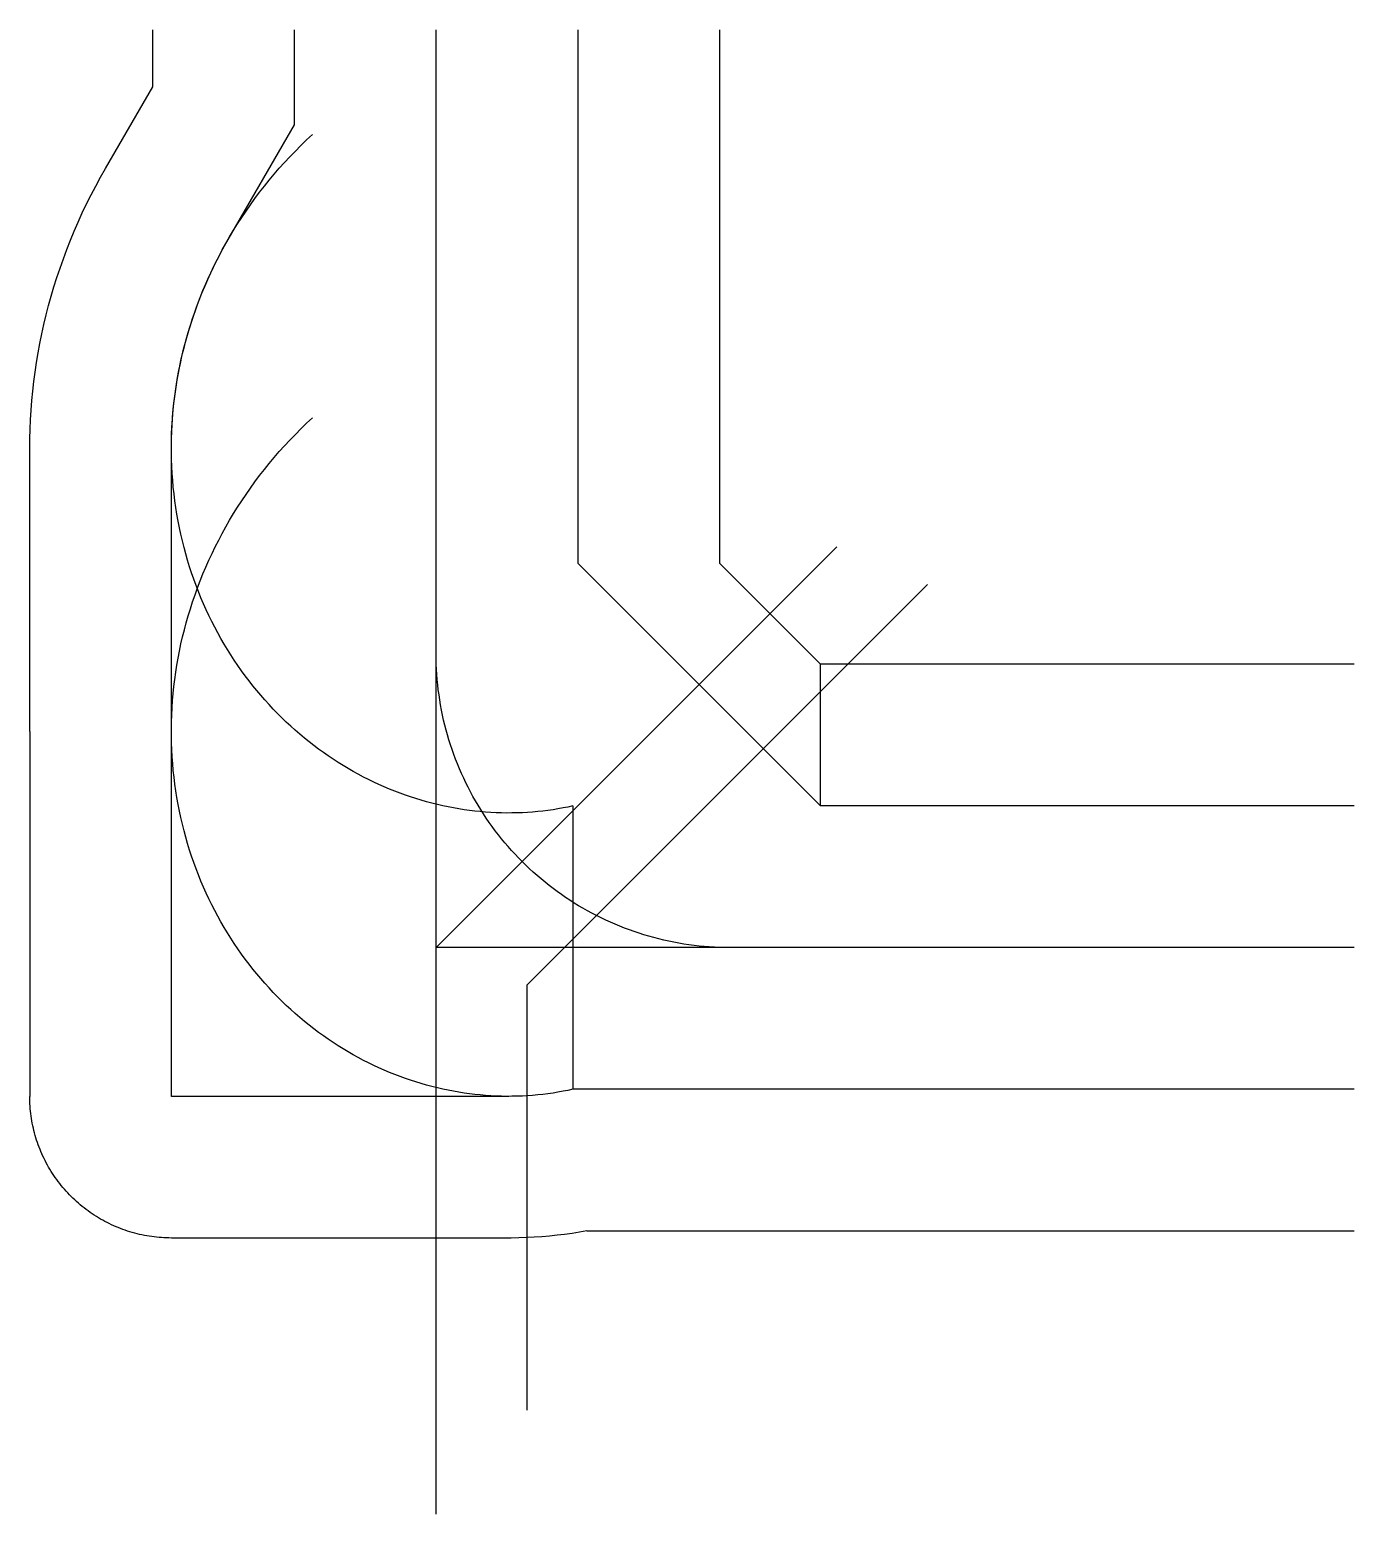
# Model space of a CAD drawing. Header units: metres. Extents: x -6640 to 15000, y -9260 to 15000.
import ezdxf

# ---------------------------------------------------------------- set-up
doc = ezdxf.new("R2010")
doc.units = ezdxf.units.M

msp = doc.modelspace()

# ---------------------------------------------------------------- linework, layer by layer
at = {"color": 1}
for p, q in [((-4630, 14068), (-4630, 15000)), ((-2315, 13448), (-2315, 15000)), ((0, 0), (0, 15000)), ((2315, 15000), (2315, 6280)), ((4630, 15000), (4630, 6280)), ((-5402, 12731), (-4630, 14068)), ((-3397, 11573), (-2315, 13448)), ((-6640, 3531), (-6640, 8161)), ((-4325, 3531), (-4325, 8161)), ((6280, 2315), (2315, 6280)), ((6280, 4630), (4630, 6280)), ((15000, 4630), (6280, 4630)), ((6280, 2315), (6280, 4630)), ((-6640, 3531), (-6640, -2430)), ((-6640, 3531), (-6640, 3531)), ((-4325, -2430), (-4325, 3531)), ((-4325, 3531), (-4325, 3531)), ((2233, 2315), (2233, -2315)), ((15000, 2315), (6280, 2315)), ((15000, 0), (0, 0)), ((15000, -2315), (2233, -2315)), ((1186, -2430), (-4325, -2430)), ((1186, -4745), (-4325, -4745)), ((2463, -4630), (15000, -4630))]:
    msp.add_line(p, q, dxfattribs=at)
for points in [[(15000, 0), (4798, 0), (4714, 1), (4631, 3), (4547, 7), (4463, 12), (4380, 18), (4297, 26), (4213, 36), (4130, 47), (4048, 59), (3965, 73), (3883, 88), (3801, 105), (3719, 123), (3637, 143), (3556, 163), (3476, 186), (3395, 210), (3315, 235), (3236, 261), (3157, 289), (3079, 319), (3001, 349), (2923, 381), (2847, 415), (2770, 450), (2695, 486), (2620, 523), (2546, 562), (2472, 602), (2399, 643), (2327, 685), (2256, 729), (2185, 774), (2115, 820), (2046, 868), (1978, 916), (1911, 966), (1844, 1017), (1779, 1069), (1714, 1123), (1650, 1177), (1588, 1232), (1526, 1289), (1465, 1347), (1405, 1405), (1347, 1465), (1289, 1526), (1232, 1588), (1177, 1650), (1123, 1714), (1069, 1779), (1017, 1844), (966, 1911), (916, 1978), (868, 2046), (820, 2115), (774, 2185), (729, 2256), (685, 2327), (643, 2399), (602, 2472), (562, 2546), (523, 2620), (486, 2695), (450, 2770), (415, 2847), (381, 2923), (349, 3001), (319, 3079), (289, 3157), (261, 3236), (235, 3315), (210, 3395), (186, 3476), (163, 3556), (143, 3637), (123, 3719), (105, 3801), (88, 3883), (73, 3965), (59, 4048), (47, 4130), (36, 4213), (26, 4297), (18, 4380), (12, 4463), (7, 4547), (3, 4631), (1, 4714), (0, 4798), (0, 4798), (0, 15000)], [(2233, 2315), (2153, 2298), (2073, 2282), (1991, 2268), (1910, 2254), (1827, 2243), (1744, 2232), (1661, 2223), (1577, 2216), (1493, 2210), (1409, 2205), (1324, 2202), (1238, 2201), (1152, 2200), (1066, 2202), (980, 2205), (894, 2209), (807, 2215), (720, 2222), (633, 2231), (545, 2242), (458, 2254), (370, 2268), (283, 2283), (195, 2300), (108, 2318), (20, 2338), (-68, 2360), (-155, 2383), (-242, 2408), (-330, 2435), (-417, 2463), (-503, 2492), (-590, 2524), (-676, 2557), (-762, 2591), (-848, 2627), (-934, 2665), (-1019, 2705), (-1103, 2746), (-1187, 2788), (-1271, 2833), (-1354, 2879), (-1437, 2926), (-1519, 2975), (-1600, 3026), (-1681, 3078), (-1761, 3132), (-1841, 3187), (-1919, 3244), (-1997, 3303), (-2074, 3363), (-2151, 3425), (-2226, 3488), (-2301, 3552), (-2375, 3619), (-2448, 3686), (-2520, 3755), (-2590, 3826), (-2660, 3898), (-2729, 3972), (-2797, 4047), (-2864, 4123), (-2929, 4201), (-2993, 4280), (-3056, 4360), (-3118, 4442), (-3179, 4525), (-3238, 4610), (-3297, 4696), (-3353, 4783), (-3409, 4871), (-3463, 4960), (-3515, 5051), (-3566, 5143), (-3616, 5236), (-3664, 5330), (-3711, 5425), (-3756, 5522), (-3800, 5619), (-3842, 5718), (-3882, 5817), (-3921, 5918), (-3958, 6019), (-3994, 6122), (-4027, 6225), (-4060, 6329), (-4090, 6434), (-4118, 6540), (-4145, 6647), (-4170, 6754), (-4193, 6862), (-4215, 6971), (-4234, 7081), (-4252, 7191), (-4268, 7301), (-4282, 7413), (-4294, 7525), (-4304, 7637), (-4312, 7750), (-4318, 7863), (-4322, 7977), (-4324, 8091), (-4325, 8205), (-4323, 8320), (-4319, 8435), (-4313, 8550), (-4305, 8666), (-4295, 8781), (-4283, 8897), (-4269, 9013), (-4253, 9129), (-4235, 9245), (-4215, 9361), (-4193, 9476), (-4168, 9592), (-4142, 9708), (-4113, 9823), (-4083, 9938), (-4050, 10053), (-4015, 10168), (-3978, 10282), (-3939, 10396), (-3898, 10510), (-3855, 10623), (-3810, 10736), (-3762, 10848), (-3713, 10960), (-3661, 11071), (-3608, 11181), (-3552, 11291), (-3494, 11400), (-3435, 11508), (-3373, 11615), (-3309, 11722), (-3243, 11828), (-3175, 11933), (-3105, 12037), (-3034, 12140), (-2960, 12242), (-2884, 12343), (-2806, 12443), (-2727, 12541), (-2645, 12639), (-2562, 12735), (-2476, 12831), (-2389, 12924), (-2300, 13017), (-2209, 13108), (-2116, 13198), (-2022, 13287), (-2022, 13287)], [(-6640, 8161), (-6638, 8316), (-6634, 8471), (-6627, 8626), (-6618, 8782), (-6606, 8938), (-6591, 9094), (-6573, 9250), (-6552, 9406), (-6529, 9561), (-6503, 9717), (-6474, 9873), (-6443, 10028), (-6408, 10183), (-6371, 10338), (-6331, 10492), (-6288, 10646), (-6243, 10800), (-6195, 10953), (-6144, 11105), (-6090, 11257), (-6033, 11408), (-5974, 11559), (-5912, 11709), (-5847, 11857), (-5780, 12005), (-5710, 12153), (-5637, 12299), (-5561, 12444), (-5483, 12588), (-5402, 12731), (-5402, 12731)], [(-4325, 8161), (-4324, 8275), (-4321, 8390), (-4316, 8505), (-4309, 8621), (-4299, 8736), (-4288, 8852), (-4275, 8968), (-4260, 9083), (-4243, 9199), (-4223, 9315), (-4202, 9431), (-4178, 9547), (-4153, 9662), (-4125, 9778), (-4095, 9893), (-4063, 10008), (-4029, 10123), (-3993, 10237), (-3955, 10352), (-3915, 10465), (-3872, 10579), (-3828, 10692), (-3781, 10804), (-3732, 10916), (-3682, 11027), (-3629, 11138), (-3574, 11248), (-3517, 11357), (-3458, 11466), (-3397, 11573), (-3397, 11573)], [(2233, -2315), (2153, -2332), (2073, -2348), (1991, -2362), (1910, -2376), (1827, -2387), (1744, -2398), (1661, -2407), (1577, -2414), (1493, -2420), (1409, -2425), (1324, -2428), (1238, -2429), (1152, -2430), (1066, -2428), (980, -2425), (894, -2421), (807, -2415), (720, -2408), (633, -2399), (545, -2388), (458, -2376), (370, -2362), (283, -2347), (195, -2330), (108, -2312), (20, -2292), (-68, -2270), (-155, -2247), (-242, -2222), (-330, -2195), (-417, -2167), (-503, -2138), (-590, -2106), (-676, -2073), (-762, -2039), (-848, -2003), (-934, -1965), (-1019, -1925), (-1103, -1884), (-1187, -1842), (-1271, -1797), (-1354, -1751), (-1437, -1704), (-1519, -1655), (-1600, -1604), (-1681, -1552), (-1761, -1498), (-1841, -1443), (-1919, -1386), (-1997, -1327), (-2074, -1267), (-2151, -1205), (-2226, -1142), (-2301, -1078), (-2375, -1011), (-2448, -944), (-2520, -875), (-2590, -804), (-2660, -732), (-2729, -658), (-2797, -583), (-2864, -507), (-2929, -429), (-2993, -350), (-3056, -270), (-3118, -188), (-3179, -105), (-3238, -20), (-3297, 66), (-3353, 153), (-3409, 241), (-3463, 330), (-3515, 421), (-3566, 513), (-3616, 606), (-3664, 700), (-3711, 795), (-3756, 892), (-3800, 989), (-3842, 1088), (-3882, 1187), (-3921, 1288), (-3958, 1389), (-3994, 1492), (-4027, 1595), (-4060, 1699), (-4090, 1804), (-4118, 1910), (-4145, 2017), (-4170, 2124), (-4193, 2232), (-4215, 2341), (-4234, 2451), (-4252, 2561), (-4268, 2671), (-4282, 2783), (-4294, 2895), (-4304, 3007), (-4312, 3120), (-4318, 3233), (-4322, 3347), (-4324, 3461), (-4325, 3575), (-4323, 3690), (-4319, 3805), (-4313, 3920), (-4305, 4036), (-4295, 4151), (-4283, 4267), (-4269, 4383), (-4253, 4499), (-4235, 4615), (-4215, 4731), (-4193, 4846), (-4168, 4962), (-4142, 5078), (-4113, 5193), (-4083, 5308), (-4050, 5423), (-4015, 5538), (-3978, 5652), (-3939, 5766), (-3898, 5880), (-3855, 5993), (-3810, 6106), (-3762, 6218), (-3713, 6330), (-3661, 6441), (-3608, 6551), (-3552, 6661), (-3494, 6770), (-3435, 6878), (-3373, 6985), (-3309, 7092), (-3243, 7198), (-3175, 7303), (-3105, 7407), (-3034, 7510), (-2960, 7612), (-2884, 7713), (-2806, 7813), (-2727, 7911), (-2645, 8009), (-2562, 8105), (-2476, 8201), (-2389, 8294), (-2300, 8387), (-2209, 8478), (-2116, 8568), (-2022, 8657), (-2022, 8657)], [(0, -9260), (0, 0), (6548, 6548)], [(8030, 5934), (1482, -614), (1482, -7559)], [(2233, -2315), (2153, -2332), (2073, -2348), (1991, -2362), (1910, -2376), (1827, -2387), (1744, -2398), (1661, -2407), (1577, -2414), (1493, -2420), (1409, -2425), (1324, -2428), (1238, -2429), (1186, -2430)], [(-4325, -4745), (-4365, -4744), (-4405, -4743), (-4446, -4742), (-4486, -4739), (-4526, -4736), (-4567, -4732), (-4607, -4728), (-4647, -4722), (-4687, -4716), (-4727, -4710), (-4766, -4702), (-4806, -4694), (-4845, -4685), (-4885, -4676), (-4924, -4666), (-4963, -4655), (-5002, -4644), (-5040, -4631), (-5078, -4619), (-5116, -4605), (-5154, -4591), (-5192, -4576), (-5229, -4561), (-5266, -4545), (-5303, -4528), (-5340, -4510), (-5376, -4492), (-5412, -4474), (-5447, -4455), (-5482, -4435), (-5517, -4414), (-5551, -4393), (-5586, -4371), (-5619, -4349), (-5653, -4326), (-5685, -4303), (-5718, -4279), (-5750, -4254), (-5782, -4229), (-5813, -4203), (-5843, -4177), (-5874, -4150), (-5904, -4123), (-5933, -4095), (-5962, -4067), (-5990, -4038), (-6018, -4009), (-6045, -3979), (-6072, -3949), (-6098, -3918), (-6124, -3887), (-6149, -3855), (-6174, -3823), (-6198, -3790), (-6221, -3758), (-6244, -3724), (-6266, -3691), (-6288, -3657), (-6309, -3622), (-6330, -3587), (-6349, -3552), (-6369, -3517), (-6387, -3481), (-6405, -3445), (-6423, -3408), (-6440, -3371), (-6456, -3334), (-6471, -3297), (-6486, -3259), (-6500, -3222), (-6514, -3183), (-6526, -3145), (-6539, -3107), (-6550, -3068), (-6561, -3029), (-6571, -2990), (-6580, -2951), (-6589, -2911), (-6597, -2871), (-6605, -2832), (-6611, -2792), (-6617, -2752), (-6622, -2712), (-6627, -2672), (-6631, -2632), (-6634, -2591), (-6637, -2551), (-6638, -2511), (-6639, -2470), (-6640, -2430)], [(2463, -4630), (2342, -4651), (2220, -4670), (2098, -4687), (1975, -4701), (1851, -4714), (1727, -4724), (1602, -4733), (1477, -4739), (1352, -4743), (1226, -4745), (1186, -4745)]]:
    msp.add_lwpolyline(points, dxfattribs=at)

doc.saveas('drawing.dxf')
